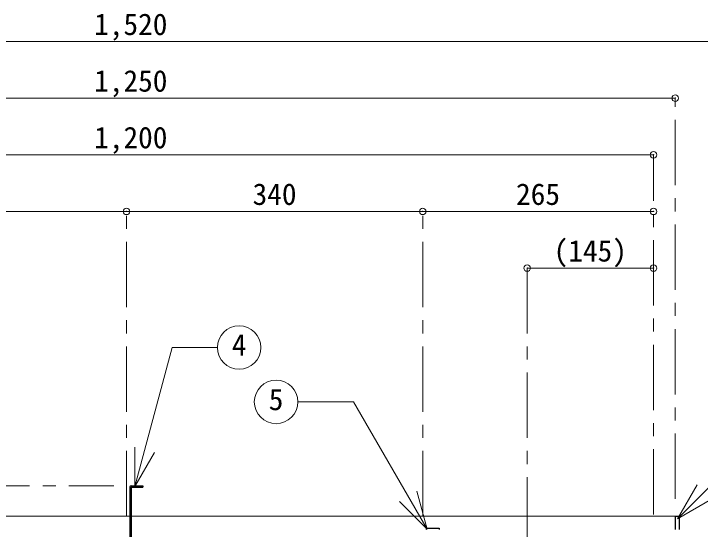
# Model space of a CAD drawing. Units: millimetres at full size, sheet at 1:15. Extents: x -3358 to 2717, y -2083 to 2132.
# Drawn here: x -1780 to -992, y -575 to 16 of the extents above; entities that cross this region are included whole.
import ezdxf
from ezdxf.enums import TextEntityAlignment as Align

# ---------------------------------------------------------------- set-up
doc = ezdxf.new("R2010")
doc.units = ezdxf.units.MM
doc.header["$LTSCALE"] = 15
doc.header["$PDMODE"] = 32
doc.header["$PDSIZE"] = 7.5
doc.linetypes.add('CHAIN1', pattern=[8, 5, -1, 1, -1])
doc.layers.add('0-0_ﾚｲﾔ1', color=4, linetype='Continuous', lineweight=9)
doc.styles.add('ＭＳ ゴシック', font='')
doc.styles.get('ＭＳ ゴシック').set_extended_font_data('MS Gothic')

msp = doc.modelspace()

# ---------------------------------------------------------------- linework, layer by layer
at = {"layer": '0-0_ﾚｲﾔ1'}
for p, q in [((-2405.88, -15.45), (-885.88, -15.45)), ((-1020.88, -80.45), (-2270.88, -80.45)), ((-2245.88, -145.45), (-1045.88, -145.45)), ((-1650.88, -210.45), (-1990.88, -210.45)), ((-1310.88, -210.45), (-1650.88, -210.45)), ((-1045.88, -210.45), (-1310.88, -210.45)), ((-1190.88, -275.45), (-1045.88, -275.45)), ((-1985.63, -560.45), (-1647.13, -560.45)), ((-1645.63, -560.45), (-1020.88, -560.45))]:
    msp.add_line(p, q, dxfattribs=at)
at = {"layer": '0-0_ﾚｲﾔ1', "linetype": 'CHAIN1'}
for p, q in [((-1020.88, -540.45), (-1020.88, -80.45)), ((-1045.88, -558.45), (-1045.88, -145.45)), ((-1650.88, -560.45), (-1650.88, -210.45)), ((-1310.88, -560.45), (-1310.88, -210.45)), ((-1190.88, -275.45), (-1190.88, -899.45)), ((-1957.13, -525.45), (-1665.63, -525.45))]:
    msp.add_line(p, q, dxfattribs=at)
at = {"layer": '0-0_ﾚｲﾔ1', "color": 7, "lineweight": 18}
for p, q in [((-1641.4, -526.22), (-1598.66, -366.71)), ((-1546.61, -366.71), (-1598.66, -366.71)), ((-1018.17, -563.18), (-844.9, -389.91)), ((-1641.4, -526.22), (-1641.4, -481.22)), ((-1641.4, -526.22), (-1618.9, -487.25)), ((-1018.17, -563.18), (-995.67, -524.21)), ((-1305.87, -575.19), (-1317.51, -531.72)), ((-1305.87, -575.19), (-1337.69, -543.37)), ((-1018.17, -563.18), (-979.19, -540.68))]:
    msp.add_line(p, q, dxfattribs=at)
at = {"layer": '0-0_ﾚｲﾔ1', "color": 5, "lineweight": 25}
for p, q in [((-1647.13, -526.95), (-1647.13, -1025.45)), ((-1645.63, -525.45), (-1632.13, -525.45)), ((-1645.63, -527.7), (-1645.63, -1025.45)), ((-1644.88, -526.95), (-1632.13, -526.95)), ((-1632.13, -525.45), (-1632.13, -526.95)), ((-1020.88, -560.45), (-1015.88, -560.45)), ((-1020.88, -560.45), (-1020.88, -575.45)), ((-1015.88, -575.45), (-1015.88, -560.45)), ((-1305.63, -573.95), (-1292.13, -573.95)), ((-1292.13, -573.95), (-1292.13, -575.45))]:
    msp.add_line(p, q, dxfattribs=at)
at = {"layer": '0-0_ﾚｲﾔ1', "color": 7, "lineweight": 18}
msp.add_lwpolyline([(-1305.87, -575.19), (-1390.18, -429.15), (-1454.2, -429.15)], dxfattribs=at)
for centre in [(-1521.61, -366.71), (-1479.2, -429.15)]:
    msp.add_circle(centre, 25, dxfattribs=at)
at = {"layer": '0-0_ﾚｲﾔ1', "color": 5, "lineweight": 25}
for centre, radius in [((-1645.63, -526.95), 1.5), ((-1644.88, -527.7), 0.75), ((-1305.63, -575.45), 1.5)]:
    msp.add_arc(centre, radius, 90, 180, dxfattribs=at)
at = {"layer": '0-0_ﾚｲﾔ1', "color": 1}
for p in [(-1020.88, -80.45), (-1045.88, -145.45), (-1650.88, -210.45), (-1310.88, -210.45), (-1045.88, -210.45), (-1190.88, -275.45), (-1045.88, -275.45)]:
    msp.add_point(p, dxfattribs=at)

# ---------------------------------------------------------------- texts
at = {"layer": '0-0_ﾚｲﾔ1', "color": 7, "style": 'ＭＳ ゴシック'}
for s, p in [('1,520', (-1688.07, -15.45)), ('1,250', (-1688.07, -80.45)), ('1,200', (-1688.07, -145.45)), ('340', (-1506.2, -210.45)), ('265', (-1203.7, -210.45)), ('(145)', (-1160.57, -275.45)), ('4', (-1530.05, -383.59)), ('5', (-1487.64, -446.02))]:
    msp.add_text(s, height=24.74, dxfattribs=at).set_placement(p, align=Align.BOTTOM_LEFT)

doc.saveas('drawing.dxf')
